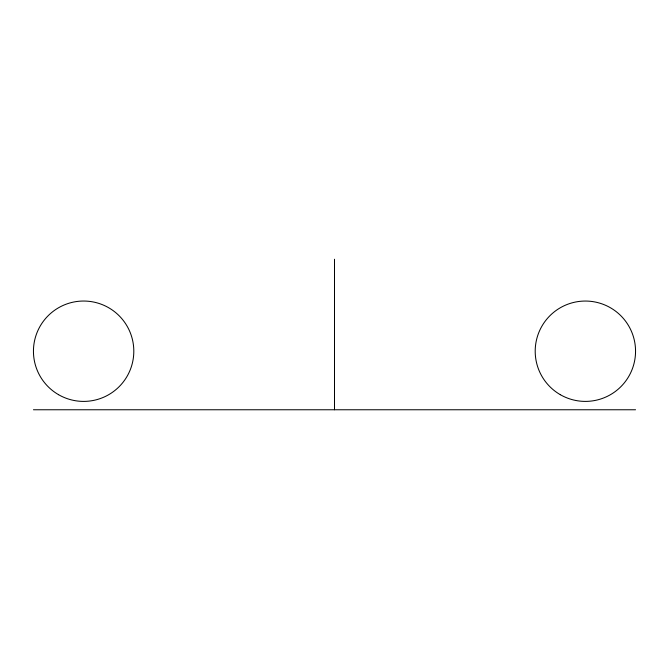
<?xml version="1.0" encoding="UTF-8"?>
<svg xmlns="http://www.w3.org/2000/svg" width="669" height="669" viewBox="0 0 669 669"><rect width="100%" height="100%" fill="white"/><g stroke="black" fill="none" stroke-linecap="round" stroke-linejoin="round"><path stroke-width="1" d="M33.45 409.763L635.55 409.763M334.5 259.238L334.5 409.763M560.288 394.677A50.175 50.175 0 0 0 635.55 351.225A50.175 50.175 0 0 0 560.288 307.773A50.175 50.175 0 0 0 560.288 394.677M58.538 394.677A50.175 50.175 0 0 0 133.808 351.225A50.175 50.175 0 0 0 58.538 307.765A50.175 50.175 0 0 0 58.538 394.677"/></g></svg>
